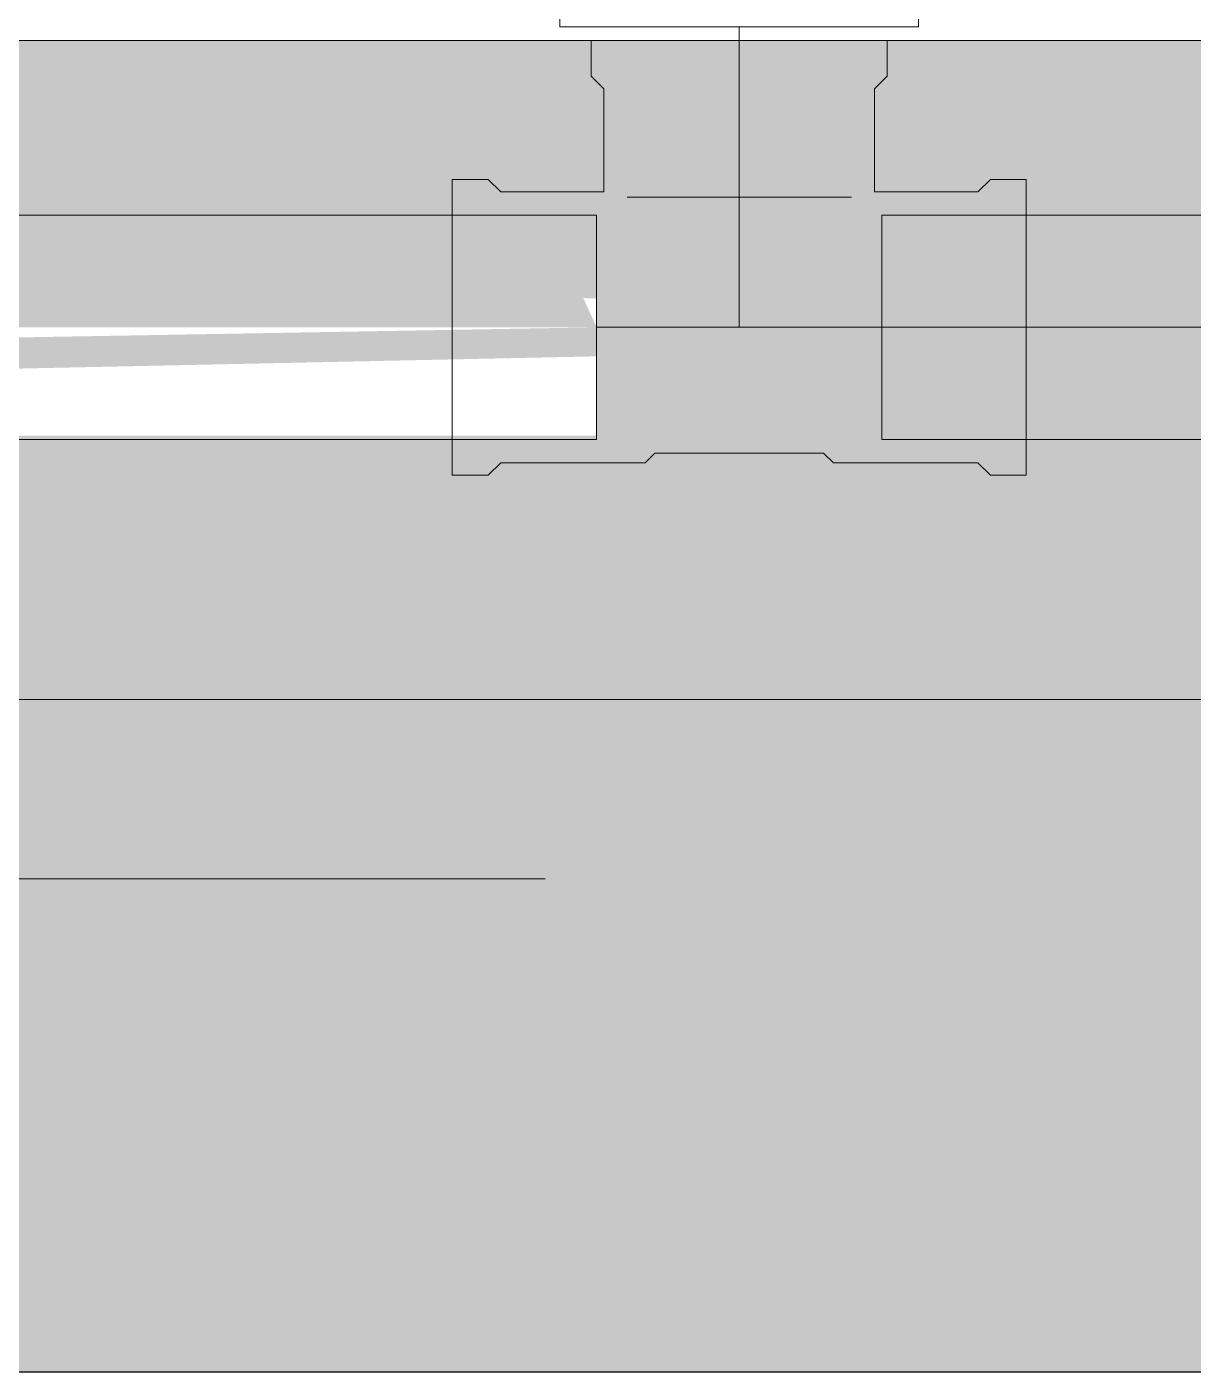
# Model space of a CAD drawing. Header units: metres. Extents: x 149 to 429, y -3 to 162.
# Drawn here: x 368.3753 to 368.5053, y 80.4457 to 80.5957 of the extents above; entities that cross this region are included whole.
import ezdxf

# ---------------------------------------------------------------- set-up
doc = ezdxf.new("R2010")
doc.units = ezdxf.units.M
doc.linetypes.add('IMPORT-Dashed _3_', pattern=[0.75, 0.5, -0.25])
doc.layers.add('1053_ARQ_BASE_MATADOURO_dwg', color=7, linetype='Continuous', lineweight=5, true_color=0x767676)
for name, color, linetype, lineweight in [('A-PAREDE', 7, 'Continuous', 30), ('A-WALL', 7, 'Continuous', 9), ('A_PROJEÇÃO', 7, 'IMPORT-Dashed _3_', 5), ('P-PIPE', 7, 'Continuous', 5), ('P-PIPE-CNTR', 7, 'Continuous', 5), ('P-SANR-FIXT', 7, 'Continuous', 5)]:
    doc.layers.add(name, color=color, linetype=linetype, lineweight=lineweight)

# ---------------------------------------------------------------- blocks, each defined once
blk = doc.blocks.new('UT_Bacia com caixa acoplada - UT_Bacia com caixa acoplada-3635844-TÉRREO 1_20 - Dependente 2')
at = {"layer": 'P-SANR-FIXT', "color": 9, "true_color": 0xc0c0c0}
blk.add_line((-0.1874999999999998, 0), (-0.2124999999999997, 0), dxfattribs=at)
blk.add_line((-0.1874999999999998, 0), (-0.2124999999999997, 0), dxfattribs=at)
blk = doc.blocks.new('Celite_Flexivel_Metais - 300mm Aço Inox - 1_2_-V80-TÉRREO 1_20 - Dependente 2')
at = {"layer": 'P-SANR-FIXT', "color": 254, "true_color": 0xe0e0e0}
for p, q in [((1.558736473228351e-15, 0.08748408371322187), (-0.01176862194964321, 0.08068946666260352)), ((0.0117686219496464, 0.08068946666260354), (1.55662149836644e-15, 0.08748408371322187)), ((0.01176862194964644, 0.06710023256136674), (0.01176862194964639, 0.08068946666260354)), ((0.01978407765892989, 0.08089484961214967), (0.02000000000006476, 0.08089484961214967)), ((1.64968039229052e-15, 0.06030561551074841), (0.01176862194964644, 0.06710023256136674)), ((0.01681363586782864, 0.0668948496121182), (0.01602661338418766, 0.0668948496121182))]:
    blk.add_line(p, q, dxfattribs=at)
at = {"layer": 'P-SANR-FIXT', "color": 254, "true_color": 0xe9e9e9}
for p, q in [((-0.01176862194964321, 0.08068946666260352), (1.558736473228351e-15, 0.08748408371322187)), ((0.00788359686728727, 0.08089484961214967), (0.00852960027860463, 0.08089484961214967)), ((0.00987559485541533, 0.08089484961214967), (0.01057343271650934, 0.08089484961214967)), ((0.01201320941195336, 0.08089484961214967), (0.01275284491064595, 0.08089484961214967)), ((0.01350407431140266, 0.08089484961214967), (0.01426569580732503, 0.08089484961214967)), ((0.01898451030132164, 0.08089484961214967), (0.01978407765892989, 0.08089484961214967)), ((-0.004672239780953533, 0.0791073514518861), (-0.004460058009400746, 0.07929002176440972)), ((-0.006799365823836706, 0.07555876799711096), (-0.006727388068087749, 0.07582933915199884)), ((-0.00697761194392333, 0.07445425246981303), (-0.006949660451013915, 0.0747328350630607)), ((-0.005569211340114271, 0.06965410851557172), (-0.005734340977926695, 0.06988020970958823)), ((1.386069925501943e-13, 0.0668948496121182), (-0.0002799253391320235, 0.06690044886550187)), ((0.01176862194964644, 0.06710023256136674), (1.64968039229052e-15, 0.06030561551074841)), ((0.00870715053226486, 0.0668948496121182), (0.00805609117280801, 0.0668948496121182)), ((0.009376276041620077, 0.0668948496121182), (0.00870715053226486, 0.0668948496121182)), ((0.01006239724322841, 0.0668948496121182), (0.009376276041620077, 0.0668948496121182)), ((0.01524594747155898, 0.0668948496121182), (0.01447288702870537, 0.0668948496121182))]:
    blk.add_line(p, q, dxfattribs=at)
at = {"layer": 'P-SANR-FIXT', "color": 7, "true_color": 0xefefef}
for p, q in [((0.00852960027860463, 0.08089484961214967), (0.00919395388269477, 0.08089484961214967)), ((0.00919395388269477, 0.08089484961214967), (0.00987559485541533, 0.08089484961214967)), ((0.01275284491064595, 0.08089484961214967), (0.01350407431140266, 0.08089484961214967)), ((0.01447288702870537, 0.0668948496121182), (0.01370866878774505, 0.0668948496121182)), ((0.01602661338418766, 0.0668948496121182), (0.01524594747155898, 0.0668948496121182)), ((0.01760575585426268, 0.0668948496121182), (0.01681363586782864, 0.0668948496121182)), ((0.01840170612074398, 0.0668948496121182), (0.01760575585426268, 0.0668948496121182))]:
    blk.add_line(p, q, dxfattribs=at)
at = {"layer": 'P-SANR-FIXT', "color": 9, "true_color": 0xc0c0c0}
for p, q in [((0.05699999999972716, 0.01700000000008276), (0.05699999999972716, 0.05389484961210383)), ((0.04999999999998714, 0.01700000000000825), (0.04070623476790167, 0.01700000000000825)), ((0.04070623476790171, 0.01700000000000825), (0.04999999999998721, 0.01700000000000825)), ((0.04070623476790167, 0.005000000000006864), (0.04070623476790167, 0.01700000000000825)), ((0.04070623476790171, 0.005000000000006864), (0.04070623476790171, 0.01700000000000825)), ((0.04299999999960387, 0.01700000000000825), (0.04999999999960391, 0.01700000000000825)), ((0.04299999999960387, 0.01700000000000825), (0.04999999999960376, 0.01700000000000825)), ((0.04299999999994179, 0.01700000000000825), (0.0499999999996038, 0.01700000000000825)), ((0.04299999999994179, 0.01700000000000825), (0.04999999999960397, 0.01700000000000825)), ((0.0499999999996038, 0.01700000000000825), (0.05699999999960387, 0.01700000000000825)), ((0.04999999999960395, 0.01700000000000825), (0.05699999999960387, 0.01700000000000825)), ((0.04999999999998721, 0.01700000000000825), (0.05929376523195679, 0.01700000000000825)), ((0.05929376523195675, 0.01700000000000825), (0.04999999999998714, 0.01700000000000825)), ((0.0499999999996038, 0.01700000000000825), (0.05699999999994179, 0.01700000000000825)), ((0.04999999999960397, 0.01700000000000825), (0.05699999999994179, 0.01700000000000825)), ((0.04999999999998721, 0.01700000000000825), (0.04999999999998721, 0.005000000000006864)), ((0.04999999999998714, 0.005000000000006864), (0.04999999999998714, 0.01700000000000825)), ((0.05929376523195679, 0.005000000000006864), (0.05929376523195679, 0.01700000000000825)), ((0.05929376523195675, 0.005000000000006864), (0.05929376523195675, 0.01700000000000825)), ((0.03000000000009714, 0.005000000000085492), (0.03000000000009714, 6.930349627509714e-14)), ((0.06999999999997679, 0.00499999999999954), (0.02999999999997682, 0.00499999999999954)), ((0.06999999999997679, 0.00499999999999954), (0.02999999999997682, 0.00499999999999954)), ((0.0399999999999768, 0.00499999999999954), (0.04070623476790172, 0.00499999999999954)), ((0.0399999999999768, 0.00499999999999954), (0.04070623476790166, 0.00499999999999954)), ((0.04215633058175974, 0.00499999999999954), (0.0407062347679017, 0.00499999999999954)), ((0.04070623476790169, 0.00499999999999954), (0.04215633058175616, 0.00499999999999954)), ((0.04070623476790171, 0.005000000000006864), (0.04215633058175618, 0.005000000000006864)), ((0.04070623476790172, 0.005000000000006864), (0.04215633058175976, 0.005000000000006864)), ((0.04215633058175978, 0.00499999999999954), (0.04854990418618205, 0.00499999999999954)), ((0.04215633058175611, 0.00499999999999954), (0.04854990418620449, 0.00499999999999954)), ((0.04854990418618199, 0.005000000000006864), (0.04215633058175974, 0.005000000000006864)), ((0.04215633058175614, 0.005000000000006864), (0.04854990418620455, 0.005000000000006864)), ((0.05699999999994179, 0.005000000000006864), (0.04299999999994179, 0.005000000000006864)), ((0.05699999999994179, 0.005000000000006864), (0.04299999999994179, 0.005000000000006864)), ((0.04999999999998721, 0.00499999999999954), (0.04854990418618198, 0.00499999999999954)), ((0.04854990418620456, 0.00499999999999954), (0.04999999999998715, 0.00499999999999954)), ((0.04854990418620462, 0.005000000000006864), (0.05145009581375259, 0.005000000000006864)), ((0.04854990418618212, 0.005000000000006864), (0.05145009581377538, 0.005000000000006864)), ((0.05145009581377526, 0.00499999999999954), (0.04999999999998721, 0.00499999999999954)), ((0.04999999999998715, 0.00499999999999954), (0.05145009581375256, 0.00499999999999954)), ((0.05145009581377532, 0.00499999999999954), (0.05784366941825875, 0.00499999999999954)), ((0.05145009581375247, 0.00499999999999954), (0.05784366941826214, 0.00499999999999954)), ((0.05784366941825871, 0.005000000000006864), (0.05145009581377526, 0.005000000000006864)), ((0.05145009581375254, 0.005000000000006864), (0.05784366941826218, 0.005000000000006864)), ((0.05929376523195679, 0.00499999999999954), (0.05784366941825872, 0.00499999999999954)), ((0.05784366941826219, 0.00499999999999954), (0.05929376523195675, 0.00499999999999954)), ((0.05784366941826222, 0.005000000000006864), (0.05929376523195679, 0.005000000000006864)), ((0.05784366941825874, 0.005000000000006864), (0.0592937652319568, 0.005000000000006864)), ((0.0592937652319568, 0.00499999999999954), (0.05999999999997681, 0.00499999999999954)), ((0.05929376523195673, 0.00499999999999954), (0.05999999999997681, 0.00499999999999954)), ((0.06999999999994944, 6.930349627509714e-14), (0.06999999999994944, 0.005000000000085492)), ((0.02999999999997682, 0), (0.06999999999997679, 0)), ((0.02999999999997682, 0), (0.06999999999997679, 0)), ((0.05999999999997681, 0), (0.0399999999999768, 0)), ((0.05999999999997681, 0), (0.0399999999999768, 0))]:
    blk.add_line(p, q, dxfattribs=at)
at = {"layer": 'P-SANR-FIXT', "color": 254, "true_color": 0xd3d3d3}
blk.add_line((0.04299999999976499, 0.04729894077884037), (0.04299999999976499, 0.03123196580658205), dxfattribs=at)
at = {"layer": 'P-SANR-FIXT', "color": 254, "true_color": 0xe9e9e9, "flags": 128}
for points in [[(-0.004460058009400746, 0.07929002176440972), (-0.004240741096388956, 0.07946406095235216), (-0.004014639902372438, 0.07962919059023389), (-0.003782116141010193, 0.07978514650574034), (-0.003543541800481762, 0.07993167920275046), (-0.00329929854914044, 0.08006855426024759), (-0.003049777123840613, 0.08019555270739002)], [(-0.003049777123840613, 0.08019555270739002), (-0.002795376705790477, 0.08031247137349365), (-0.002536504281296584, 0.080419123213897), (-0.002273573991004014, 0.0805153376082435)], [(-0.002273573991004014, 0.0805153376082435), (-0.00200700646735495, 0.08060096063416095), (-0.001737228161513122, 0.08067585531294244), (-0.00146467066114019, 0.08073990182909983)], [(-0.00146467066114019, 0.08073990182909983), (-0.001189770000132921, 0.08079299772198792), (-0.0009129659611528041, 0.08083505804936067)], [(-0.0009129659611528041, 0.08083505804936067), (-0.0006347013712253101, 0.08086601552382981), (-0.0003554213945670199, 0.08088582061986944)], [(-0.0003554213945670199, 0.08088582061986944), (-7.55728193140385e-05, 0.08089444165372298), (1.386069925501943e-13, 0.08089484961214967)], [(1.59978668896656e-05, 0.08089484961214967), (6.396587391609501e-05, 0.08089484961214967), (0.0001438272831197537, 0.08089484961214967), (0.0002554543325350096, 0.08089484961214967), (0.0003986684432689799, 0.08089484961214967), (0.0005732405030914379, 0.08089484961214967)], [(0.0005732405030914379, 0.08089484961214967), (0.0007788912337433431, 0.08089484961214967), (0.001015291638360213, 0.08089484961214967), (0.001282063526515412, 0.08089484961214967), (0.001578780120071315, 0.08089484961214967), (0.00190496673554153, 0.08089484961214967), (0.002260101544488862, 0.08089484961214967), (0.002643616406553338, 0.08089484961214967), (0.003054897779822932, 0.08089484961214967), (0.00349328770189386, 0.08089484961214967), (0.003958084842452081, 0.08089484961214967), (0.004448545625158295, 0.08089484961214967), (0.004963885417311758, 0.08089484961214967), (0.005503279785213817, 0.08089484961214967)], [(0.005503279785213817, 0.08089484961214967), (0.00606586581315205, 0.08089484961214967), (0.006650743483232873, 0.08089484961214967)], [(0.006650743483232873, 0.08089484961214967), (0.007256977116201233, 0.08089484961214967), (0.00788359686728727, 0.08089484961214967)], [(0.01581522668230355, 0.08089484961214967), (0.0166006571419679, 0.08089484961214967), (0.01739152582536226, 0.08089484961214967)], [(-0.006727388068087749, 0.07582933915199884), (-0.006644647926513426, 0.07609681553639039), (-0.00655127776574227, 0.07636076924499594), (-0.006447426957956122, 0.0766207780082168), (-0.006333261642486105, 0.0768764258675079), (-0.006208964459409981, 0.07712730384089919), (-0.006074734257645833, 0.0773730105769435), (-0.005930785776987614, 0.07761315299757571), (-0.005777349304221207, 0.0778473469258639), (-0.005614670305122854, 0.07807521770163221), (-0.005443009031231122, 0.07829640078024314), (-0.005262640104025923, 0.07851054231585568)], [(-0.005262640104025923, 0.07851054231585568), (-0.005073852075128525, 0.07871729972791218), (-0.004876946965294701, 0.07891634224835871), (-0.004672239780953533, 0.0791073514518861)], [(-0.006949660451013915, 0.0747328350630607), (-0.006910590983524526, 0.07501007705841657), (-0.006860466044892382, 0.07528553492764241), (-0.006799365823836706, 0.07555876799711096)], [(-0.006999999999981083, 0.07389484961209929), (-0.006994400746528118, 0.07417477495136991), (-0.00697761194392333, 0.07445425246981303)], [(-0.00630070309515213, 0.07084507248818936), (-0.00641762176146367, 0.0710994729062395), (-0.006524273601728419, 0.07135834533073339), (-0.00662048799614422, 0.07162127562102596), (-0.006706111021923061, 0.07188784314460572), (-0.006781005700843162, 0.07215762145058616), (-0.006845052217000557, 0.0724301789508898), (-0.006898148109750037, 0.07270507961182776), (-0.00694020843726139, 0.07298188365087717), (-0.006971165911661229, 0.07326014824087397), (-0.006990971007700865, 0.07353942821760157), (-0.006999592041485084, 0.07381927679271594), (-0.006999999999981083, 0.07389484961209929)], [(-0.005734340977926695, 0.06988020970958823), (-0.005890296893502455, 0.07011273347101979), (-0.006036829590651178, 0.07035130781140961), (-0.006173704648217608, 0.07059555106288953), (-0.00630070309515213, 0.07084507248818936)], [(-0.001934489539830247, 0.06716746154387293), (-0.002201965924221804, 0.06725020168551656), (-0.002465919632827354, 0.06734357184635702), (-0.002725928396117524, 0.06744742265400455), (-0.002981576255477921, 0.06756158796954387), (-0.003232454228799907, 0.06768588515262), (-0.00347816096484421, 0.06782011535431484), (-0.003718303385407126, 0.06796406383497307), (-0.003952497313626009, 0.06811750030767016), (-0.004180368089532931, 0.06828017930690712), (-0.004401551168005244, 0.06845184058079885), (-0.004615692703687091, 0.06863220950807336), (-0.004822450115674292, 0.06882099753690145), (-0.005021492636259427, 0.06901790264659667), (-0.005212501839717516, 0.06922260983121506), (-0.005395172152102532, 0.06943479160269854), (-0.005569211340114271, 0.06965410851557172)], [(-0.0002799253391320235, 0.06690044886550187), (-0.0005594028576444543, 0.06691723766796805), (-0.0008379854509614233, 0.06694518916108537), (-0.001115227446178687, 0.06698425862850545), (-0.00139068531547382, 0.06703438356713759), (-0.001663918384803765, 0.06709548378812397), (-0.001934489539830247, 0.06716746154387293)], [(0.0001708330362627749, 0.0668948496121182), (8.238310936649214e-05, 0.0668948496121182), (2.579712054321135e-05, 0.0668948496121182), (1.165595405836939e-06, 0.0668948496121182)], [(0.0008396827942138771, 0.0668948496121182), (0.0006256979978141317, 0.0668948496121182), (0.0004427079513927311, 0.0668948496121182), (0.0002910054002641118, 0.0668948496121182), (0.0001708330362627749, 0.0668948496121182)], [(0.001663937824573077, 0.0668948496121182), (0.001359218280741698, 0.0668948496121182), (0.001084320011120872, 0.0668948496121182), (0.0008396827942138771, 0.0668948496121182)], [(0.0027519154552283, 0.0668948496121182), (0.002360843862458569, 0.0668948496121182), (0.001997991156416538, 0.0668948496121182), (0.001663937824573077, 0.0668948496121182)], [(0.004087967599302647, 0.0668948496121182), (0.003616168634064889, 0.0668948496121182), (0.003170580303927636, 0.0668948496121182), (0.0027519154552283, 0.0668948496121182)], [(0.005107137600753049, 0.0668948496121182), (0.004585222422054722, 0.0668948496121182), (0.004087967599302647, 0.0668948496121182)], [(0.00805609117280801, 0.0668948496121182), (0.007424139519673554, 0.0668948496121182), (0.006812306560622165, 0.0668948496121182), (0.00622157109776199, 0.0668948496121182), (0.005652878182121276, 0.0668948496121182), (0.005107137600753049, 0.0668948496121182)], [(0.01370866878774505, 0.0668948496121182), (0.01295451533456653, 0.0668948496121182), (0.01221163315391568, 0.0668948496121182), (0.01148121069887748, 0.0668948496121182), (0.01076441648918808, 0.0668948496121182), (0.01006239724322841, 0.0668948496121182)], [(0.02000000000006476, 0.0668948496121182), (0.01920021331643438, 0.0668948496121182), (0.01840170612074398, 0.0668948496121182)]]:
    blk.add_lwpolyline(points, dxfattribs=at)
at = {"layer": 'P-SANR-FIXT', "color": 7, "true_color": 0xefefef, "flags": 128}
for points in [[(0.01057343271650934, 0.08089484961214967), (0.01128635107466726, 0.08089484961214967), (0.01201320941195336, 0.08089484961214967)], [(0.01426569580732503, 0.08089484961214967), (0.01503649096699191, 0.08089484961214967), (0.01581522668230355, 0.08089484961214967)], [(0.01739152582536226, 0.08089484961214967), (0.01818656751080998, 0.08089484961214967), (0.01898451030132164, 0.08089484961214967)]]:
    blk.add_lwpolyline(points, dxfattribs=at)
at = {"layer": 'P-SANR-FIXT', "color": 254, "true_color": 0xd3d3d3, "flags": 128}
for points in [[(0.03458911285791109, 0.08050199232172381), (0.03352144013553662, 0.0806642250132365), (0.0324481338601614, 0.08078363241460193), (0.03137091109299145, 0.08086002349946485), (0.03029149516026882, 0.08089327605824784), (0.02999999999968131, 0.08089484961214967)], [(0.04635714422912497, 0.07537609335304951), (0.04548503962365249, 0.076013021956169), (0.0445881622580615, 0.076614566201882), (0.04366794694495111, 0.07717976374766077), (0.04272586583237717, 0.07770771039799693), (0.04176342604919665, 0.07819756155090418), (0.04078216729358319, 0.07864853354898987), (0.03978365937053532, 0.0790599049331553)], [(0.04957057228966078, 0.07249572863008089), (0.04881108115202733, 0.07326346406637604), (0.04802149629746673, 0.07400021385127166), (0.04720308089294559, 0.07470479934235501), (0.04635714422912497, 0.07537609335304951)]]:
    blk.add_lwpolyline(points, dxfattribs=at)
at = {"layer": 'P-SANR-FIXT', "color": 254, "true_color": 0xe0e0e0, "flags": 128}
blk.add_lwpolyline([(0.03978365937053532, 0.0790599049331553), (0.03876949967948604, 0.07943101759726123), (0.03774131065977599, 0.07976127783987777), (0.03670073719426728, 0.08005015731533623), (0.03564944397872132, 0.08029719387784572), (0.03458911285791109, 0.08050199232172381)], dxfattribs=at)
at = {"layer": 'P-SANR-FIXT', "color": 9, "true_color": 0xc0c0c0, "flags": 128}
blk.add_lwpolyline([(0.05699999999972716, 0.05389484961210383), (0.05697840287952313, 0.05497456163507414), (0.05691364606975331, 0.05605254634927696), (0.05680583316764024, 0.05712707920886733), (0.05665513665073559, 0.05819644119065725), (0.05646179760150808, 0.05925892154352405), (0.05622612532062995, 0.06031282052569059), (0.05594849683409048, 0.06135645212336276), (0.05562935628789929, 0.06238814674871464), (0.05526921423897293, 0.06340625391056802), (0.05486864683776949, 0.06440914485437042), (0.05442829490669065, 0.06539521516883834), (0.05394886291466719, 0.06636288735164181), (0.05343111785097717, 0.06731061333385369), (0.05287588799704936, 0.06823687695595564), (0.05228406160221202, 0.06914019639373764), (0.05165658546255545, 0.07001912652882421), (0.05099446340595751, 0.07087226126056959), (0.05029875468646024, 0.07169823575530282), (0.04957057228966078, 0.07249572863008089)], dxfattribs=at)
at = {"layer": 'P-SANR-FIXT', "color": 254, "true_color": 0xe0e0e0}
for radius, start, end in [(0.009999999999999988, 90.00000000000034, 180.0000000000002), (0.01000000000000001, 270.0000000000002, 90.00000000000044), (0.01, 254.9999999999996, 269.9999999999995)]:
    blk.add_arc((8.280120719819887e-16, 0.07389484961198516), radius, start, end, dxfattribs=at)
at = {"layer": 'P-SANR-FIXT', "color": 254, "true_color": 0xe9e9e9}
for centre, radius, start, end in [((8.280120719819887e-16, 0.07389484961198516), 0.00999999999999999, 89.99999999999997, 179.9999999999998), ((4.666692032806452e-15, 0.07389484961198517), 0.009999999999999995, 90.0000000000004, 135.0000000000003), ((4.666692032806452e-15, 0.07389484961198517), 0.01, 105, 134.9999999999999), ((-1.478294957875669e-14, 0.07389484961198103), 0.008647750831540187, 74.9999999999997, 134.9999999999997), ((4.666692032806452e-15, 0.07389484961198517), 0.009999999999999986, 89.99999999999999, 104.9999999999999), ((-1.484759642289765e-14, 0.07389484961198103), 0.008647750831540188, 75.00000000000011, 105.0000000000001), ((4.666692032806452e-15, 0.07389484961198517), 0.01000000000000001, 75.00000000000011, 90.0000000000001), ((4.666692032806452e-15, 0.07389484961198517), 0.009999999999999998, 74.99999999999966, 89.99999999999966), ((8.280120719819887e-16, 0.07389484961198516), 0.009999999999999988, 269.9999999999998, 89.99999999999997), ((4.666692032806452e-15, 0.07389484961198517), 0.01000000000000001, 60.00000000000007, 75.00000000000007), ((4.666692032806452e-15, 0.07389484961198517), 0.009999999999999992, 59.99999999999965, 74.99999999999966), ((4.666692032806452e-15, 0.07389484961198517), 0.01000000000000001, 1.590277340731761e-13, 60.00000000000009), ((4.666692032806452e-15, 0.07389484961198517), 0.009999999999999992, 44.99999999999964, 59.99999999999964), ((-1.484759642289765e-14, 0.07389484961198103), 0.008647750831540185, 120, 135.0000000000001), ((-1.484759642289765e-14, 0.07389484961198103), 0.008647750831540187, 105.0000000000001, 120.0000000000001), ((-1.478294957875669e-14, 0.07389484961198103), 0.008647750831540185, 59.99999999999968, 74.9999999999997), ((-1.484759642289765e-14, 0.07389484961198103), 0.008647750831540195, 60.00000000000011, 75.00000000000011), ((-1.478294957875669e-14, 0.07389484961198103), 0.008647750831540187, 29.99999999999976, 59.99999999999964), ((-1.484759642289765e-14, 0.07389484961198103), 0.008647750831540199, 15.00000000000024, 60.00000000000016), ((4.666692032806452e-15, 0.07389484961198517), 0.01000000000000001, 134.9999999999998, 164.9999999999997), ((4.666692032806452e-15, 0.07389484961198517), 0.009999999999999995, 135.0000000000003, 150.0000000000001), ((-1.484759642289765e-14, 0.07389484961198103), 0.008647750831540188, 135.0000000000001, 165), ((-1.478294957875669e-14, 0.07389484961198103), 0.0086477508315402, 134.9999999999996, 149.9999999999996), ((-1.484759642289765e-14, 0.07389484961198103), 0.006999999999999997, 89.9999999999995, 164.9999999999994), ((-1.478294957875669e-14, 0.07389484961198103), 0.006999999999999997, 119.9999999999998, 164.9999999999997), ((1.607380895052302e-15, 0.07389484961198514), 0.007000000000000004, 105.0000000000002, 135.0000000000003), ((-1.478294957875669e-14, 0.07389484961198103), 0.006999999999999996, 104.9999999999999, 119.9999999999998), ((1.607380895052302e-15, 0.07389484961198514), 0.006999999999999994, 45.0000000000002, 105.0000000000003), ((-1.478294957875669e-14, 0.07389484961198103), 0.006999999999999998, 89.99999999999993, 104.9999999999999), ((-1.478294957875669e-14, 0.07389484961198103), 0.007000000000000009, 59.99999999999999, 89.99999999999994), ((-1.484759642289765e-14, 0.07389484961198103), 0.006999999999999996, 74.99999999999953, 89.99999999999953), ((-1.484759642289765e-14, 0.07389484961198103), 0.00700000000000001, 359.9999999999994, 74.99999999999957), ((-1.478294957875669e-14, 0.07389484961198103), 0.007000000000000007, 45.00000000000004, 60.00000000000003), ((4.666692032806452e-15, 0.07389484961198517), 0.009999999999999993, 29.99999999999967, 44.99999999999969), ((4.666692032806452e-15, 0.07389484961198517), 0.009999999999999998, 150.0000000000001, 165.0000000000001), ((-1.478294957875669e-14, 0.07389484961198103), 0.008647750831540199, 149.9999999999996, 164.9999999999996), ((1.607380895052302e-15, 0.07389484961198514), 0.007000000000000005, 135.0000000000002, 150.0000000000001), ((1.607380895052302e-15, 0.07389484961198514), 0.006999999999999998, 15.00000000000031, 45.00000000000026), ((-1.478294957875669e-14, 0.07389484961198103), 0.007000000000000005, 30.0000000000002, 45.00000000000009), ((-1.478294957875669e-14, 0.07389484961198103), 0.008647750831540188, 14.99999999999981, 29.99999999999981), ((4.666692032806452e-15, 0.07389484961198517), 0.009999999999999998, 14.99999999999966, 29.99999999999967), ((1.607380895052302e-15, 0.07389484961198514), 0.007000000000000005, 150.0000000000002, 165.0000000000003), ((-1.478294957875669e-14, 0.07389484961198103), 0.007000000000000007, 15.00000000000025, 30.00000000000021), ((4.666692032806452e-15, 0.07389484961198517), 0.009999999999999993, 165.0000000000001, 180), ((4.666692032806452e-15, 0.07389484961198517), 0.01000000000000001, 164.9999999999997, 179.9999999999996), ((-1.478294957875669e-14, 0.07389484961198103), 0.008647750831540195, 164.9999999999996, 179.9999999999995), ((-1.484759642289765e-14, 0.07389484961198103), 0.00864775083154019, 165.0000000000001, 180), ((1.607380895052302e-15, 0.07389484961198514), 0.007000000000000003, 165.0000000000002, 179.9999999999999), ((-1.478294957875669e-14, 0.07389484961198103), 0.006999999999999997, 164.9999999999997, 179.9999999999997), ((-1.484759642289765e-14, 0.07389484961198103), 0.007000000000000002, 164.9999999999993, 179.9999999999993), ((1.607380895052302e-15, 0.07389484961198514), 0.007000000000000003, 2.95791585376107e-13, 15.0000000000003), ((-1.478294957875669e-14, 0.07389484961198103), 0.007000000000000004, 2.271824772473942e-13, 15.00000000000021), ((-1.478294957875669e-14, 0.07389484961198103), 0.008647750831540213, 359.9999999999994, 14.99999999999974), ((-1.484759642289765e-14, 0.07389484961198103), 0.008647750831540197, 1.838949076714469e-13, 15.00000000000023), ((4.666692032806452e-15, 0.07389484961198517), 0.01, 359.9999999999993, 14.99999999999965), ((8.280120719819887e-16, 0.07389484961198516), 0.01, 179.9999999999998, 194.9999999999997), ((-1.478294957875669e-14, 0.07389484961198103), 0.008647750831540192, 180.0000000000003, 195.0000000000003), ((-1.484759642289765e-14, 0.07389484961198103), 0.008647750831540197, 180.0000000000004, 195.0000000000003), ((1.607380895052302e-15, 0.07389484961198514), 0.007000000000000008, 180.0000000000004, 195.0000000000004), ((-1.478294957875669e-14, 0.07389484961198103), 0.007000000000000003, 180, 195), ((-1.484759642289765e-14, 0.07389484961198103), 0.007000000000000003, 179.9999999999999, 209.9999999999996), ((-1.484759642289765e-14, 0.07389484961198103), 0.006999999999999995, 209.9999999999996, 359.9999999999996), ((1.607380895052302e-15, 0.07389484961198514), 0.007000000000000004, 344.9999999999997, 0), ((-1.478294957875669e-14, 0.07389484961198103), 0.006999999999999991, 344.9999999999999, 2.671665932429354e-13), ((4.666692032806452e-15, 0.07389484961198517), 0.01, 314.9999999999998, 1.876527262063475e-13), ((-1.478294957875669e-14, 0.07389484961198103), 0.008647750831540197, 344.9999999999995, 359.9999999999994), ((-1.484759642289765e-14, 0.07389484961198103), 0.008647750831540187, 344.9999999999999, 2.289999370653732e-13), ((4.666692032806452e-15, 0.07389484961198517), 0.01000000000000001, 344.9999999999993, 359.9999999999994), ((1.607380895052302e-15, 0.07389484961198514), 0.006999999999999997, 195.0000000000001, 210), ((-1.478294957875669e-14, 0.07389484961198103), 0.007000000000000004, 195, 240), ((1.607380895052302e-15, 0.07389484961198514), 0.007000000000000005, 314.9999999999997, 344.9999999999997), ((-1.478294957875669e-14, 0.07389484961198103), 0.006999999999999998, 329.9999999999999, 344.9999999999999), ((8.280120719819887e-16, 0.07389484961198516), 0.01000000000000001, 194.9999999999997, 224.9999999999997), ((-1.478294957875669e-14, 0.07389484961198103), 0.0086477508315402, 314.9999999999995, 344.9999999999995), ((-1.484759642289765e-14, 0.07389484961198103), 0.00864775083154019, 329.9999999999999, 344.9999999999998), ((4.666692032806452e-15, 0.07389484961198517), 0.01000000000000001, 329.9999999999993, 344.9999999999993), ((1.607380895052302e-15, 0.07389484961198514), 0.006999999999999994, 210, 225), ((-1.478294957875669e-14, 0.07389484961198103), 0.006999999999999995, 299.9999999999999, 329.9999999999999), ((-1.484759642289765e-14, 0.07389484961198103), 0.008647750831540187, 300.0000000000001, 329.9999999999999), ((1.607380895052302e-15, 0.07389484961198514), 0.006999999999999995, 225, 269.9999999999998), ((-1.478294957875669e-14, 0.07389484961198103), 0.008647750831540187, 239.9999999999997, 314.9999999999996), ((-1.478294957875669e-14, 0.07389484961198103), 0.006999999999999993, 240, 299.9999999999999), ((1.607380895052302e-15, 0.07389484961198514), 0.006999999999999996, 269.9999999999998, 299.9999999999998), ((1.607380895052302e-15, 0.07389484961198514), 0.007000000000000005, 299.9999999999998, 314.9999999999997), ((4.666692032806452e-15, 0.07389484961198517), 0.01000000000000001, 314.9999999999993, 329.9999999999993), ((-1.484759642289765e-14, 0.07389484961198103), 0.008647750831540197, 240.0000000000001, 255.0000000000001), ((-1.484759642289765e-14, 0.07389484961198103), 0.008647750831540185, 285.0000000000001, 300.0000000000001), ((4.666692032806452e-15, 0.07389484961198517), 0.00999999999999999, 299.9999999999998, 314.9999999999998), ((4.666692032806452e-15, 0.07389484961198517), 0.01000000000000001, 299.9999999999993, 314.9999999999994), ((8.280120719819887e-16, 0.07389484961198516), 0.01000000000000001, 239.9999999999996, 254.9999999999996), ((-1.484759642289765e-14, 0.07389484961198103), 0.008647750831540199, 255.0000000000002, 270.0000000000002), ((-1.484759642289765e-14, 0.07389484961198103), 0.008647750831540187, 270.0000000000001, 285.0000000000001), ((4.666692032806452e-15, 0.07389484961198517), 0.009999999999999992, 284.9999999999998, 299.9999999999998), ((4.666692032806452e-15, 0.07389484961198517), 0.01000000000000001, 284.9999999999994, 299.9999999999993), ((4.666692032806452e-15, 0.07389484961198517), 0.01000000000000002, 254.9999999999992, 269.9999999999992), ((4.666692032806452e-15, 0.07389484961198517), 0.009999999999999998, 254.9999999999988, 269.9999999999987), ((8.280120719819887e-16, 0.07389484961198516), 0.009999999999999995, 254.9999999999992, 269.9999999999991), ((4.666692032806452e-15, 0.07389484961198517), 0.009999999999999995, 269.9999999999998, 284.9999999999998), ((4.666692032806452e-15, 0.07389484961198517), 0.009999999999999993, 269.9999999999994, 284.9999999999994)]:
    blk.add_arc(centre, radius, start, end, dxfattribs=at)
at = {"layer": 'P-SANR-FIXT', "color": 7, "true_color": 0xf3f3f3}
for centre, radius, start, end in [((4.666692032806452e-15, 0.07389484961198517), 0.01, 180, 194.9999999999995), ((4.666692032806452e-15, 0.07389484961198517), 0.01000000000000002, 179.9999999999995, 194.9999999999994), ((8.280120719819887e-16, 0.07389484961198516), 0.01000000000000001, 179.9999999999997, 194.9999999999996), ((-1.478294957875669e-14, 0.07389484961198103), 0.008647750831540187, 194.9999999999999, 224.9999999999999), ((-1.484759642289765e-14, 0.07389484961198103), 0.0086477508315402, 195.0000000000003, 210.0000000000002), ((-1.484759642289765e-14, 0.07389484961198103), 0.008647750831540199, 210.0000000000003, 240.0000000000002), ((-1.478294957875669e-14, 0.07389484961198103), 0.008647750831540185, 224.9999999999998, 239.9999999999997), ((4.666692032806452e-15, 0.07389484961198517), 0.01000000000000001, 224.9999999999994, 239.9999999999993), ((4.666692032806452e-15, 0.07389484961198517), 0.009999999999999992, 224.9999999999989, 254.9999999999988), ((8.280120719819887e-16, 0.07389484961198516), 0.009999999999999992, 224.9999999999992, 254.9999999999992), ((4.666692032806452e-15, 0.07389484961198517), 0.01, 239.9999999999993, 254.9999999999992)]:
    blk.add_arc(centre, radius, start, end, dxfattribs=at)
at = {"layer": 'P-SANR-FIXT', "color": 7, "true_color": 0xefefef}
for centre, radius, start, end in [((4.666692032806452e-15, 0.07389484961198517), 0.01000000000000001, 194.9999999999996, 224.9999999999994), ((4.666692032806452e-15, 0.07389484961198517), 0.009999999999999997, 194.9999999999991, 209.9999999999991), ((8.280120719819887e-16, 0.07389484961198516), 0.009999999999999997, 194.9999999999993, 224.9999999999992), ((4.666692032806452e-15, 0.07389484961198517), 0.009999999999999995, 209.999999999999, 224.9999999999989), ((8.280120719819887e-16, 0.07389484961198516), 0.01000000000000001, 224.9999999999997, 239.9999999999996)]:
    blk.add_arc(centre, radius, start, end, dxfattribs=at)
blk = doc.blocks.new('1053_ARQ_BASE_MATADOURO_dwg_arq geral tgov-4039641-TÉRREO 1_20 - Dependente 2')
at = {"layer": 'A-PAREDE', "color": 253, "true_color": 0xaaaaaa}
blk.add_line((36.49822966556531, -2.74033772572875), (31.19822966563515, -2.74033772572875), dxfattribs=at)
at = {"layer": 'A_PROJEÇÃO', "color": 253, "true_color": 0xaaaaaa, "flags": 128}
blk.add_lwpolyline([(31.62822966568638, -2.665337722748518), (31.62822966568638, -2.685337724164129), (31.6582296655979, -2.685337724164129), (31.6582296655979, -2.665337722748518), (32.0682296656305, -2.665337722748518), (32.0682296656305, -2.685337724164129), (31.6582296655979, -2.685337724164129), (31.6582296655979, -2.665337722748518)], close=True, dxfattribs=at)
blk = doc.blocks.new('1053_ARQ_BASE_MATADOURO_dwg-3625622-TÉRREO 1_20 - Dependente 2')
blk.add_blockref('1053_ARQ_BASE_MATADOURO_dwg_arq geral tgov-4039641-TÉRREO 1_20 - Dependente 2', (130.2097949645677, 83.1860339743535))

msp = doc.modelspace()

# ---------------------------------------------------------------- hatches: boundary and pattern name
at = {"layer": 'A-WALL', "true_color": 0xffd4aa, "transparency": 33554483}
h = msp.add_hatch(color=41, dxfattribs=at)
h.paths.add_polyline_path([(373.1630617847296, 80.44569625048727), (373.3130617846366, 80.44569625048727), (373.3130617846366, 80.59419625048731), (360.6145617847063, 80.59419625048739), (360.6145617847063, 80.44569625048734), (373.113061781889, 80.44569625048727)])
h.paths.add_polyline_path([(361.5782856937424, 80.54612217728693), (361.5782856937424, 80.57027032294408), (362.2660717854515, 80.55976566216555), (362.2660717854515, 80.54612217728693), (361.6350654753875, 80.54612217728693)])
h.paths.add_polyline_path([(364.2296378924898, 80.54612217728686), (364.2296378924898, 80.57027032294401), (364.9167824628718, 80.5614314881792), (364.9130617847296, 80.54612217728686), (364.7146029641482, 80.54612217728686)])
h.paths.add_polyline_path([(363.5218220803493, 80.54612217728686), (363.4100517841941, 80.55496101205169), (363.4100517841941, 80.57027032294401), (364.0978378759033, 80.5614314881792), (364.0978378759033, 80.54612217728686), (363.5510428165421, 80.54612217728686)])
h.paths.add_polyline_path([(360.7630617847063, 80.54612217728693), (360.7593411067739, 80.55496101205162), (360.7630617847063, 80.57027032294408), (361.4464856771559, 80.55881621675279), (361.4464856771559, 80.54612217728693), (360.7830618401386, 80.54612217728693)])
h.paths.add_polyline_path([(369.5930617846644, 80.55012217803105), (369.471003810937, 80.55896101279586), (369.471003810937, 80.57427032368827), (369.9660717847064, 80.56543148892344), (369.9660717847064, 80.55012217803105), (369.6130617846829, 80.55012217803105)])
h.paths.add_polyline_path([(365.5208222968419, 80.55012217803105), (365.5100517846599, 80.55896101279586), (365.5208222968419, 80.57427032368827), (366.5051197564819, 80.56543148892344), (366.5051197564819, 80.55012217803105), (365.5236945182227, 80.55012217803105)])
h.paths.add_polyline_path([(368.6930617846411, 80.55012217803105), (368.5705971513564, 80.55896101279586), (368.5705971513564, 80.57427032368827), (369.3392038109371, 80.56543148892344), (369.3392038109371, 80.55012217803105), (368.7130617846598, 80.55012217803105)])
h.paths.add_polyline_path([(366.636919756482, 80.55012217803105), (366.636919756482, 80.57427032368827), (367.4071617836955, 80.56543148892344), (367.4071617836955, 80.55012217803105), (366.7443383851329, 80.55012217803105)])
h.paths.add_polyline_path([(368.0216566125692, 80.55012217803105), (367.8200517847297, 80.55896101279586), (367.8200517847297, 80.57427032368827), (368.4387971513563, 80.56543148892344), (368.4387971513563, 80.55012217803105)])
at = {"layer": 'P-PIPE', "true_color": 0x69503c}
for points in [[(368.4387971513563, 80.56219625085961), (368.4332766987247, 80.57427032368827), (367.8200517847297, 80.56543148892344), (367.8200517847297, 80.56219625085961), (368.0216566125692, 80.56219625085961)], [(368.0216566125692, 80.55012217803105), (368.4387971513563, 80.55896101279586), (368.4387971513563, 80.56219625085961), (367.8200517847297, 80.55137093331224), (367.8200517847297, 80.55012217803105)]]:
    msp.add_hatch(color=27, dxfattribs=at).paths.add_polyline_path(points)

# ---------------------------------------------------------------- linework, layer by layer
at = {"layer": 'A-WALL', "color": 253, "true_color": 0xaaaaaa}
msp.add_line((370.4145617846364, 80.59419625048716), (367.8120328538448, 80.59419625048717), dxfattribs=at)
at = {"layer": 'A-WALL', "color": 253, "true_color": 0xbbb2aa}
msp.add_line((360.6130617847062, 80.44569625048726), (373.3130617846364, 80.44569625048713), dxfattribs=at)
at = {"layer": 'P-PIPE'}
for p, q in [((368.4671971513562, 80.5956962378212), (368.4421971513562, 80.5956962378212)), ((368.4381971513562, 80.59419625085954), (368.4381971513562, 80.59019625085962)), ((368.4711971513563, 80.59419625085947), (368.4381971513562, 80.59419625085947)), ((368.4711971513563, 80.59419625085947), (368.4381971513562, 80.59419625085947)), ((368.4421971513562, 80.59419625085947), (368.4671971513562, 80.59419625085947)), ((368.4421971513562, 80.59419625085947), (368.4671971513562, 80.59419625085947)), ((368.4711971513564, 80.59019625085962), (368.4711971513564, 80.59419625085954)), ((368.4381971513562, 80.59019625085962), (368.4395971513563, 80.58879625085963)), ((368.4697971513564, 80.58879625085963), (368.4711971513564, 80.59019625085962)), ((368.4395971513563, 80.58879625085963), (368.4395971513563, 80.57729625085958)), ((368.4697971513564, 80.57729625085958), (368.4697971513564, 80.58879625085963)), ((368.4266971513563, 80.57869625085962), (368.4226971513564, 80.57869625085962)), ((368.4226971513563, 80.57869625085948), (368.4226971513563, 80.57386351274907)), ((368.4226971513563, 80.57869625085948), (368.4226971513563, 80.54569625085948)), ((368.4280971513563, 80.57729625085958), (368.4266971513563, 80.57869625085962)), ((368.4826971513563, 80.57869625085962), (368.4812971513563, 80.57729625085958)), ((368.4866971513563, 80.57869625085962), (368.4826971513563, 80.57869625085962)), ((368.4866971513562, 80.54569625085948), (368.4866971513562, 80.57869625085948)), ((368.4866971513562, 80.54569625085948), (368.4866971513562, 80.57869625085948)), ((368.4395971513563, 80.57729625085958), (368.4280971513563, 80.57729625085958)), ((368.4812971513563, 80.57729625085958), (368.4697971513564, 80.57729625085958)), ((368.4421971513562, 80.57669625085948), (368.4671971513562, 80.57669625085948)), ((368.4671971513562, 80.57669625085948), (368.4421971513562, 80.57669625085948)), ((368.4671971513562, 80.57669625085948), (368.4421971513562, 80.57669625085948)), ((368.4387971513563, 80.57469625085963), (367.8200517847297, 80.57469625085963)), ((368.4226971513563, 80.5742703236881), (368.4226971513563, 80.57469625085949)), ((368.4226971513563, 80.54969625085947), (368.4226971513563, 80.57469625085949)), ((368.4387971513562, 80.57469625085949), (368.4387971513562, 80.54969625085947)), ((368.4387971513562, 80.57469625085949), (368.4387971513562, 80.5742703236881)), ((368.4387971513562, 80.54969625085947), (368.4387971513562, 80.57469625085949)), ((368.4705971513562, 80.54969625085947), (368.4705971513562, 80.57469625085949)), ((368.4705971513562, 80.54969625085947), (368.4705971513562, 80.57469625085949)), ((368.5387971513563, 80.57469625085963), (368.4705971513562, 80.57469625085963)), ((368.4705971513562, 80.57469625085949), (368.4705971513562, 80.54969625085947)), ((368.4866971513562, 80.57469625085949), (368.4866971513562, 80.54969625085947)), ((368.4866971513562, 80.57469625085949), (368.4866971513562, 80.54969625085947)), ((368.4226971513563, 80.5505289889699), (368.4226971513563, 80.54569625085948)), ((368.4226971513563, 80.54969625085947), (368.4226971513563, 80.55012217803088)), ((368.4387971513562, 80.55012217803088), (368.4387971513562, 80.54969625085947)), ((367.8200517847297, 80.54969625085961), (368.4387971513563, 80.54969625085961)), ((368.4705971513562, 80.54969625085961), (368.5387971513563, 80.54969625085961)), ((368.4266971513563, 80.54569625085962), (368.4280971513563, 80.5470962508596)), ((368.4280971513563, 80.5470962508596), (368.4441971513564, 80.5470962508596)), ((368.4441971513564, 80.5470962508596), (368.4452971513563, 80.5481562508596)), ((368.4452971513563, 80.5481562508596), (368.4546971513564, 80.5481562508596)), ((368.4546971513564, 80.5481562508596), (368.4640971513563, 80.5481562508596)), ((368.4640971513563, 80.5481562508596), (368.4651971513564, 80.5470962508596)), ((368.4651971513564, 80.5470962508596), (368.4812971513563, 80.5470962508596)), ((368.4812971513563, 80.5470962508596), (368.4826971513563, 80.54569625085962)), ((368.4226971513564, 80.54569625085962), (368.4266971513563, 80.54569625085962)), ((368.4826971513563, 80.54569625085962), (368.4866971513563, 80.54569625085962))]:
    msp.add_line(p, q, dxfattribs=at)
at = {"layer": 'P-PIPE-CNTR'}
for p, q in [((368.4546971513562, 80.5956962378212), (368.4546971513562, 80.57669625085948)), ((368.4546971513562, 80.57669625085948), (368.4546971513562, 80.56219625085949)), ((368.4705971513562, 80.56219625085949), (368.4387971513562, 80.56219625085949)), ((368.4705971513562, 80.56219625085949), (368.5387971513562, 80.56219625085949)), ((368.4705971513562, 80.56219625085949), (368.5387971513562, 80.56219625085949))]:
    msp.add_line(p, q, dxfattribs=at)

# ---------------------------------------------------------------- block references
at = {"layer": '1053_ARQ_BASE_MATADOURO_dwg', "color": 253, "true_color": 0xaaaaaa}
msp.add_blockref('1053_ARQ_BASE_MATADOURO_dwg-3625622-TÉRREO 1_20 - Dependente 2', (206.4050371545499, 0), dxfattribs=at)
at = {"layer": 'P-SANR-FIXT', "color": 9, "true_color": 0xc0c0c0, "rotation": 180}
msp.add_blockref('UT_Bacia com caixa acoplada - UT_Bacia com caixa acoplada-3635844-TÉRREO 1_20 - Dependente 2', (368.2546971513563, 80.5956962378212), dxfattribs=at)
at = {"layer": 'P-SANR-FIXT', "color": 254, "true_color": 0xe9e9e9}
msp.add_blockref('Celite_Flexivel_Metais - 300mm Aço Inox - 1_2_-V80-TÉRREO 1_20 - Dependente 2', (368.4046971513562, 80.5956962378212), dxfattribs=at)

doc.saveas('drawing.dxf')
